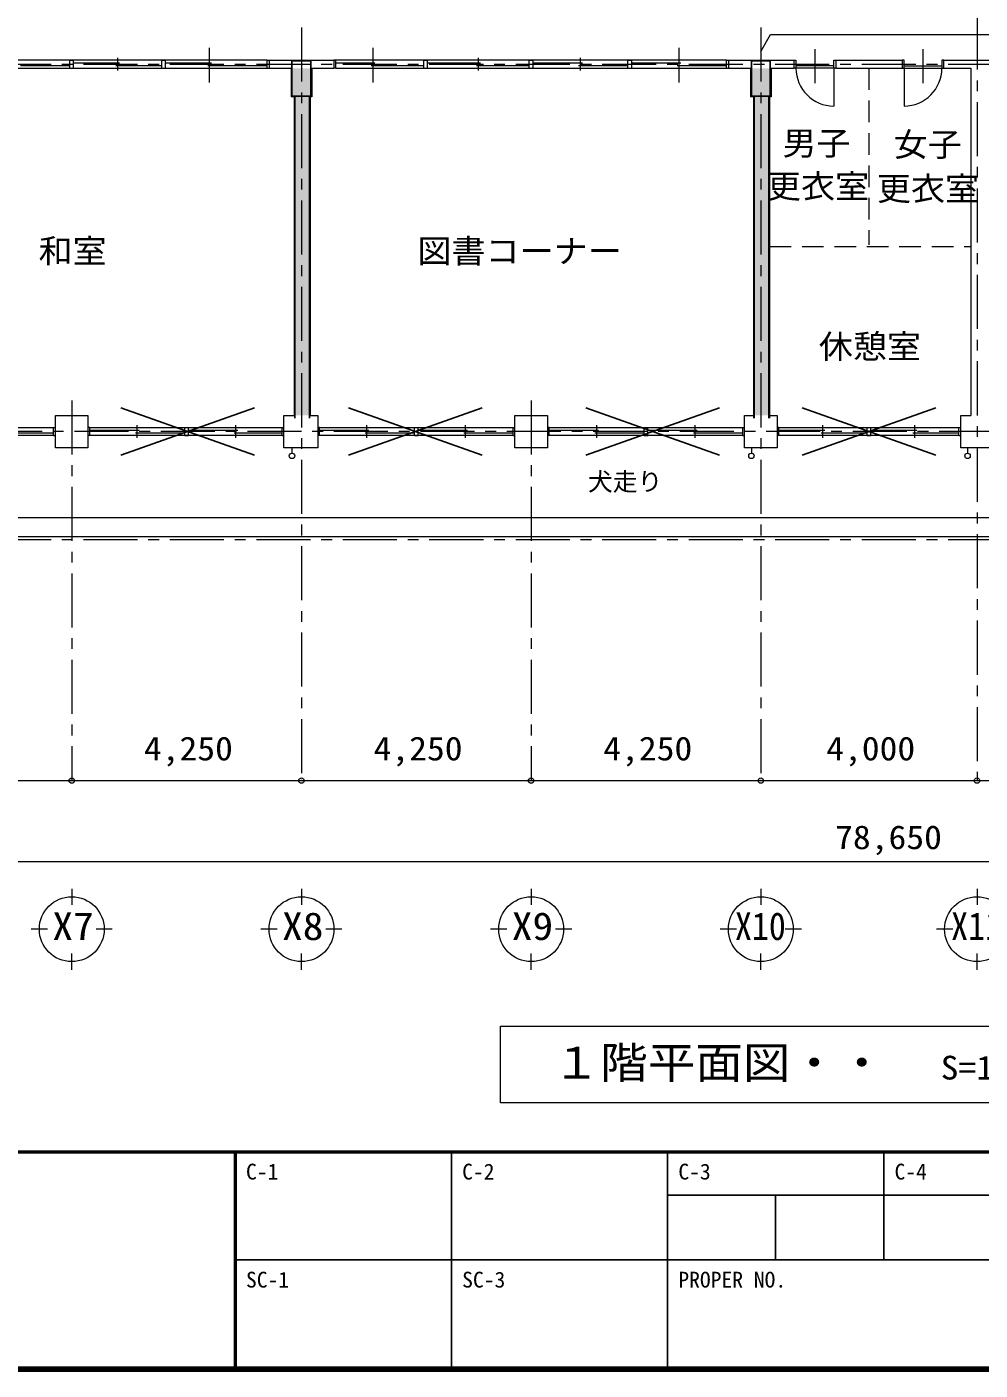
# Model space of a CAD drawing. Units: millimetres at full size, sheet at 1:200; details may follow other scales. Extents: x -55340 to 55340, y -38040 to 38040.
# Drawn here: x -20554 to -2916, y -38040 to -13176 of the extents above; entities that cross this region are included whole.
import ezdxf
from ezdxf.enums import TextEntityAlignment as Align

# ---------------------------------------------------------------- set-up
doc = ezdxf.new("R2010")
doc.units = ezdxf.units.MM
doc.header["$LTSCALE"] = 200
doc.header["$PDMODE"] = 32
doc.header["$PDSIZE"] = 100
doc.linetypes.add('CHAIN1', pattern=[8, 5, -1, 1, -1])
doc.linetypes.add('DASHED2', pattern=[3, 2, -1])
for name, color, linetype, lineweight in [('0-1_通り芯', 3, 'Continuous', 18), ('0-2_躯体', 3, 'Continuous', 18), ('0-4_仕上', 4, 'Continuous', 9), ('0-5_建具(ｻｯｼ)', 3, 'Continuous', 18), ('0-6_建具(内部)', 3, 'Continuous', 18), ('0-9_家具・設備', 4, 'Continuous', 9), ('0-A_寸法', 6, 'Continuous', 9), ('0-B_文字', 2, 'Continuous', 9), ('2-0_補助線', 2, 'Continuous', 25), ('3-B_文字', 2, 'Continuous', 18), ('F-0_F-0ﾚｲﾔ', 5, 'Continuous', 50)]:
    doc.layers.add(name, color=color, linetype=linetype, lineweight=lineweight)
doc.layers.add('3-D_予備', color=91, linetype='Continuous')
doc.layers.add('F-A_F-Aﾚｲﾔ', color=7, linetype='Continuous')
doc.styles.add('ＭＳ ゴシック', font='')
doc.styles.get('ＭＳ ゴシック').set_extended_font_data('MS Gothic')

msp = doc.modelspace()

# ---------------------------------------------------------------- linework, layer by layer
at = {"layer": '0-1_通り芯', "color": 4, "linetype": 'CHAIN1', "lineweight": 9}
for p, q in [((-2973.6, -11366.8), (-2973.6, -27128.1)), ((-15473.6, -13188.8), (-15473.6, -27128.1)), ((-6973.6, -13188.8), (-6973.6, -27128.1)), ((-48307.7, -13866.8), (33970.3, -13866.8)), ((-19723.6, -20091.5), (-19723.6, -27128.1)), ((-11223.6, -20091.5), (-11223.6, -27128.1)), ((13326.4, -20666.8), (-36273.6, -20666.8)), ((-48307.7, -22666.8), (40371.9, -22666.8))]:
    msp.add_line(p, q, dxfattribs=at)
at = {"layer": '0-1_通り芯'}
for p, q in [((-19723.6, -29128.1), (-19723.6, -29428.1)), ((-15473.6, -29128.1), (-15473.6, -29428.1)), ((-11223.6, -29128.1), (-11223.6, -29428.1)), ((-6973.6, -29128.1), (-6973.6, -29428.1)), ((-2973.6, -29128.1), (-2973.6, -29428.1)), ((-20173.6, -29878.1), (-20473.6, -29878.1)), ((-18973.6, -29878.1), (-19273.6, -29878.1)), ((-15923.6, -29878.1), (-16223.6, -29878.1)), ((-14723.6, -29878.1), (-15023.6, -29878.1)), ((-11673.6, -29878.1), (-11973.6, -29878.1)), ((-10473.6, -29878.1), (-10773.6, -29878.1)), ((-7423.6, -29878.1), (-7723.6, -29878.1)), ((-6223.6, -29878.1), (-6523.6, -29878.1)), ((-3423.6, -29878.1), (-3723.6, -29878.1)), ((-19723.6, -30628.1), (-19723.6, -30328.1)), ((-15473.6, -30628.1), (-15473.6, -30328.1)), ((-11223.6, -30628.1), (-11223.6, -30328.1)), ((-6973.6, -30628.1), (-6973.6, -30328.1)), ((-2973.6, -30628.1), (-2973.6, -30328.1))]:
    msp.add_line(p, q, dxfattribs=at)
for centre in [(-19723.6, -29878.1), (-15473.6, -29878.1), (-11223.6, -29878.1), (-6973.6, -29878.1), (-2973.6, -29878.1)]:
    msp.add_circle(centre, 600, dxfattribs=at)
at = {"layer": '0-2_躯体'}
for p, q in [((-16073.6, -13791.8), (-14873.6, -13791.8)), ((-14873.6, -13791.8), (-14873.6, -13941.8)), ((-7573.6, -13791.8), (-7573.6, -13941.8)), ((-7573.6, -13791.8), (-6358.6, -13791.8)), ((-6358.6, -13941.8), (-6358.6, -13791.8)), ((-5588.6, -13791.8), (-5588.6, -13941.8)), ((-5588.6, -13791.8), (-4358.6, -13791.8)), ((-4358.6, -13791.8), (-4358.6, -13941.8)), ((-3588.6, -13791.8), (-743.6, -13791.8)), ((-3588.6, -13941.8), (-3588.6, -13791.8)), ((-15663.6, -13941.8), (-15663.6, -14471.8)), ((-15283.6, -13941.8), (-14873.6, -13941.8)), ((-15283.6, -13941.8), (-15283.6, -14471.8)), ((-7573.6, -13941.8), (-7163.6, -13941.8)), ((-7163.6, -13941.8), (-7163.6, -14471.8)), ((-6783.6, -13941.8), (-6358.6, -13941.8)), ((-6783.6, -13941.8), (-6783.6, -14471.8)), ((-5588.6, -13941.8), (-4358.6, -13941.8)), ((-3588.6, -13941.8), (-3088.6, -13941.8)), ((-3088.6, -13941.8), (-3088.6, -20366.8)), ((-15611.3, -14471.8), (-15663.6, -14471.8)), ((-15611.3, -14471.8), (-15611.3, -20366.8)), ((-15283.6, -14471.8), (-15311.3, -14471.8)), ((-15311.3, -14471.8), (-15311.3, -20366.8)), ((-7111.3, -14471.8), (-7163.6, -14471.8)), ((-7111.3, -14471.8), (-7111.3, -20416.8)), ((-6811.3, -14471.8), (-6811.3, -20416.8)), ((-6783.6, -14471.8), (-6811.3, -14471.8)), ((-15311.3, -20366.8), (-15173.6, -20366.8)), ((-11523.6, -20366.8), (-10923.6, -20366.8)), ((-11523.6, -20966.8), (-11523.6, -20366.8)), ((-10923.6, -20366.8), (-10923.6, -20966.8)), ((-7273.6, -20366.8), (-7096.3, -20366.8)), ((-6826.3, -20366.8), (-6673.6, -20366.8)), ((-6673.6, -20366.8), (-6673.6, -20966.8)), ((-3273.6, -20366.8), (-3088.6, -20366.8)), ((-10923.6, -20966.8), (-11523.6, -20966.8))]:
    msp.add_line(p, q, dxfattribs=at)
for points in [[(-16073.6, -13791.8), (-16073.6, -13941.8), (-15663.6, -13941.8)], [(-15173.6, -20366.8), (-15173.6, -20966.8), (-15798.6, -20966.8)], [(-15798.6, -20966.8), (-15798.6, -20366.8), (-15611.3, -20366.8)], [(-6673.6, -20966.8), (-7273.6, -20966.8), (-7273.6, -20366.8)], [(-2673.6, -20966.8), (-3273.6, -20966.8), (-3273.6, -20366.8)]]:
    msp.add_lwpolyline(points, dxfattribs=at)
msp.add_lwpolyline([(-19423.6, -20966.8), (-20023.6, -20966.8), (-20023.6, -20366.8), (-19423.6, -20366.8)], close=True, dxfattribs=at)
at = {"layer": '0-4_仕上', "color": 7, "linetype": 'DASHED2', "lineweight": 18}
for p, q in [((-4973.6, -13941.8), (-4973.6, -17210)), ((-6811.3, -17240), (-3088.6, -17240))]:
    msp.add_line(p, q, dxfattribs=at)
at = {"layer": '0-4_仕上'}
for p, q in [((11726.4, -22266.8), (-44673.6, -22266.8)), ((11376.4, -22616.8), (-45023.6, -22616.8))]:
    msp.add_line(p, q, dxfattribs=at)
at = {"layer": '0-5_建具(ｻｯｼ)', "color": 4, "lineweight": 9}
for p, q in [((-16108.6, -13791.8), (-23338.6, -13791.8)), ((-7608.6, -13791.8), (-14838.5, -13791.8)), ((-23338.6, -13941.8), (-16108.6, -13941.8)), ((-14838.5, -13941.8), (-7608.6, -13941.8)), ((-23638.6, -20591.8), (-20058.6, -20591.8)), ((-19388.6, -20591.8), (-15833.6, -20591.8)), ((-15138.6, -20591.8), (-11558.6, -20591.8)), ((-10888.6, -20591.8), (-7308.6, -20591.8)), ((-6638.6, -20591.8), (-3308.6, -20591.8)), ((-20058.6, -20741.8), (-23638.6, -20741.8)), ((-15833.6, -20741.8), (-19388.6, -20741.8)), ((-11558.6, -20741.8), (-15138.6, -20741.8)), ((-7308.6, -20741.8), (-10888.6, -20741.8)), ((-3308.6, -20741.8), (-6638.6, -20741.8))]:
    msp.add_line(p, q, dxfattribs=at)
at = {"layer": '0-5_建具(ｻｯｼ)'}
for p, q in [((-20058.6, -20591.8), (-20023.6, -20591.8)), ((-20058.6, -20741.8), (-20058.6, -20591.8)), ((-19388.6, -20591.8), (-19423.6, -20591.8)), ((-19388.6, -20741.8), (-19388.6, -20591.8)), ((-18511.1, -20784.6), (-18511.1, -20548.9)), ((-17633.6, -20591.8), (-17563.6, -20591.8)), ((-17633.6, -20741.8), (-17633.6, -20591.8)), ((-16686.1, -20784.6), (-16686.1, -20548.9)), ((-15833.6, -20591.8), (-15798.6, -20591.8)), ((-15833.6, -20741.8), (-15833.6, -20591.8)), ((-15138.6, -20591.8), (-15173.6, -20591.8)), ((-15138.6, -20741.8), (-15138.6, -20591.8)), ((-14261.1, -20784.6), (-14261.1, -20548.9)), ((-13313.6, -20741.8), (-13313.6, -20591.8)), ((-12436.1, -20784.6), (-12436.1, -20548.9)), ((-10888.6, -20591.8), (-10923.6, -20591.8)), ((-10888.6, -20741.8), (-10888.6, -20591.8)), ((-10011.1, -20784.6), (-10011.1, -20548.9)), ((-9133.6, -20591.8), (-9063.6, -20591.8)), ((-9133.6, -20741.8), (-9133.6, -20591.8)), ((-8186.1, -20784.6), (-8186.1, -20548.9)), ((-6638.6, -20591.8), (-6673.6, -20591.8)), ((-6638.6, -20741.8), (-6638.6, -20591.8)), ((-5823.6, -20784.6), (-5823.6, -20548.9)), ((-5008.6, -20591.8), (-4938.6, -20591.8)), ((-5008.6, -20741.8), (-5008.6, -20591.8)), ((-4123.6, -20784.6), (-4123.6, -20548.9)), ((-3308.6, -20591.8), (-3273.6, -20591.8)), ((-3308.6, -20741.8), (-3308.6, -20591.8)), ((-20971.1, -20692.5), (-20058.6, -20692.5)), ((-20058.6, -20741.8), (-20023.6, -20741.8)), ((-19388.6, -20741.8), (-19423.6, -20741.8)), ((-19388.6, -20641.1), (-18476.1, -20641.1)), ((-18546.1, -20692.5), (-17633.6, -20692.5)), ((-17563.6, -20641.1), (-16651.1, -20641.1)), ((-16721.1, -20692.5), (-15833.6, -20692.5)), ((-15833.6, -20741.8), (-15798.6, -20741.8)), ((-15138.6, -20741.8), (-15173.6, -20741.8)), ((-15138.6, -20641.1), (-14226.1, -20641.1)), ((-14296.1, -20692.5), (-13383.6, -20692.5)), ((-13383.6, -20741.8), (-13313.6, -20741.8)), ((-13313.6, -20641.1), (-12401.1, -20641.1)), ((-12471.1, -20692.5), (-11558.6, -20692.5)), ((-11558.6, -20741.8), (-11523.6, -20741.8)), ((-10888.6, -20741.8), (-10923.6, -20741.8)), ((-10888.6, -20641.1), (-9976.1, -20641.1)), ((-10046.1, -20692.5), (-9133.6, -20692.5)), ((-9063.6, -20641.1), (-8151.1, -20641.1)), ((-8221.1, -20692.5), (-7308.6, -20692.5)), ((-7308.6, -20741.8), (-7273.6, -20741.8)), ((-6638.6, -20741.8), (-6673.6, -20741.8)), ((-6638.6, -20641.1), (-5788.6, -20641.1)), ((-5858.6, -20692.5), (-5008.6, -20692.5)), ((-4938.6, -20641.1), (-4088.6, -20641.1)), ((-4158.6, -20692.5), (-3308.6, -20692.5)), ((-3308.6, -20741.8), (-3273.6, -20741.8))]:
    msp.add_line(p, q, dxfattribs=at)
for points in [[(-17633.6, -20741.8), (-17563.6, -20741.8), (-17563.6, -20591.8)], [(-13383.6, -20741.8), (-13383.6, -20591.8), (-13313.6, -20591.8)], [(-11558.6, -20741.8), (-11558.6, -20591.8), (-11523.6, -20591.8)], [(-9133.6, -20741.8), (-9063.6, -20741.8), (-9063.6, -20591.8)], [(-7308.6, -20741.8), (-7308.6, -20591.8), (-7273.6, -20591.8)], [(-5008.6, -20741.8), (-4938.6, -20741.8), (-4938.6, -20591.8)]]:
    msp.add_lwpolyline(points, dxfattribs=at)
at = {"layer": '0-6_建具(内部)'}
for p, q in [((-17173.6, -14202.7), (-17173.6, -13562.2)), ((-14148.6, -14202.7), (-14148.6, -13562.2)), ((-8486.1, -14202.7), (-8486.1, -13562.2)), ((-20671.1, -13892.5), (-19758.6, -13892.5)), ((-19688.6, -13941.8), (-19688.6, -13791.8)), ((-19688.6, -13841.1), (-18838.6, -13841.1)), ((-18908.6, -13892.5), (-18058.6, -13892.5)), ((-18873.6, -13984.6), (-18873.6, -13748.9)), ((-17988.6, -13941.8), (-17988.6, -13791.8)), ((-17988.6, -13841.1), (-17138.6, -13841.1)), ((-17208.6, -13892.5), (-16108.6, -13892.5)), ((-14838.5, -13791.8), (-14873.6, -13791.8)), ((-14838.5, -13941.8), (-14838.5, -13791.8)), ((-14838.5, -13841.1), (-14113.6, -13841.1)), ((-14183.6, -13892.5), (-13208.6, -13892.5)), ((-13138.6, -13941.8), (-13138.6, -13791.8)), ((-13138.6, -13841.1), (-12163.6, -13841.1)), ((-12233.6, -13892.5), (-11258.6, -13892.5)), ((-12198.5, -13984.6), (-12198.5, -13748.9)), ((-11258.6, -13791.8), (-11188.6, -13791.8)), ((-11258.6, -13941.8), (-11258.6, -13791.8)), ((-11188.6, -13841.1), (-10276.1, -13841.1)), ((-10346.1, -13892.5), (-9433.6, -13892.5)), ((-10311.1, -13984.6), (-10311.1, -13748.9)), ((-9363.6, -13941.8), (-9363.6, -13791.8)), ((-9363.6, -13841.1), (-8451.1, -13841.1)), ((-8521.1, -13892.5), (-7608.6, -13892.5)), ((-6358.6, -13791.8), (-6323.6, -13791.8)), ((-6323.6, -13791.8), (-6323.6, -13941.8)), ((-5623.6, -13898.9), (-6323.6, -13898.9)), ((-5623.6, -13791.8), (-5588.6, -13791.8)), ((-5623.6, -13941.8), (-5623.6, -13791.8)), ((-5588.6, -13791.8), (-5588.6, -13941.8)), ((-4323.6, -13898.9), (-3623.6, -13898.9)), ((-19758.6, -13941.8), (-19688.6, -13941.8)), ((-18058.6, -13941.8), (-17988.6, -13941.8)), ((-16108.6, -13941.8), (-16073.6, -13941.8)), ((-14838.5, -13941.8), (-14873.6, -13941.8)), ((-13208.6, -13941.8), (-13138.6, -13941.8)), ((-9433.6, -13941.8), (-9363.6, -13941.8)), ((-7608.6, -13941.8), (-7573.6, -13941.8)), ((-5588.6, -13941.8), (-6358.6, -13941.8)), ((-4358.6, -13941.8), (-3588.6, -13941.8))]:
    msp.add_line(p, q, dxfattribs=at)
at = {"layer": '0-6_建具(内部)', "color": 4, "lineweight": 9}
for p, q in [((-5973.6, -13589.7), (-5973.6, -14218.2)), ((-3973.6, -13589.7), (-3973.6, -14218.2)), ((-5623.6, -13941.8), (-5623.6, -14641.8)), ((-4323.6, -13941.8), (-4323.6, -14641.8))]:
    msp.add_line(p, q, dxfattribs=at)
at = {"layer": '0-6_建具(内部)'}
for points in [[(-19758.6, -13941.8), (-19758.6, -13791.8), (-19688.6, -13791.8)], [(-18058.6, -13941.8), (-18058.6, -13791.8), (-17988.6, -13791.8)], [(-16108.6, -13941.8), (-16108.6, -13791.8), (-16073.6, -13791.8)], [(-13208.6, -13941.8), (-13208.6, -13791.8), (-13138.6, -13791.8)], [(-11258.6, -13941.8), (-11188.6, -13941.8), (-11188.6, -13791.8)], [(-9433.6, -13941.8), (-9433.6, -13791.8), (-9363.6, -13791.8)], [(-7608.6, -13941.8), (-7608.6, -13791.8), (-7573.6, -13791.8)], [(-4323.6, -13941.8), (-4323.6, -13791.8), (-4358.6, -13791.8)], [(-3588.6, -13791.8), (-3623.6, -13791.8), (-3623.6, -13941.8)]]:
    msp.add_lwpolyline(points, dxfattribs=at)
at = {"layer": '0-6_建具(内部)', "color": 4, "lineweight": 9}
for centre, start, end in [((-5623.6, -13941.8), 180, 270), ((-4323.6, -13941.8), 270, 0)]:
    msp.add_arc(centre, 700, start, end, dxfattribs=at)
at = {"layer": '0-9_家具・設備', "color": 7, "lineweight": 18}
for p, q in [((-15648.6, -20966.8), (-15648.6, -21066.8)), ((-7148.6, -20966.8), (-7148.6, -21066.8)), ((-3148.6, -20966.8), (-3148.6, -21066.8))]:
    msp.add_line(p, q, dxfattribs=at)
for centre in [(-15648.6, -21116.8), (-7148.6, -21116.8), (-3148.6, -21116.8)]:
    msp.add_circle(centre, 50, dxfattribs=at)
at = {"layer": '0-A_寸法', "color": 4}
msp.add_line((-43973.6, -28628.1), (34676.4, -28628.1), dxfattribs=at)
msp.add_lwpolyline([(-23973.6, -27128.1), (-19723.6, -27128.1), (-15473.6, -27128.1), (-11223.6, -27128.1), (-6973.6, -27128.1), (-2973.6, -27128.1), (1026.4, -27128.1), (5026.4, -27128.1), (9026.4, -27128.1)], dxfattribs=at)
at = {"layer": '0-A_寸法'}
for p in [(-19723.6, -27128.1), (-15473.6, -27128.1), (-11223.6, -27128.1), (-6973.6, -27128.1), (-2973.6, -27128.1)]:
    msp.add_point(p, dxfattribs=at)
at = {"layer": '0-B_文字', "color": 4}
msp.add_lwpolyline([(-11793, -31671.5), (-171.1, -31671.5), (-171.1, -33090.1), (-11793, -33090.1)], close=True, dxfattribs=at)
at = {"layer": '2-0_補助線'}
for p, q in [((-15298.6, -13806.8), (-15298.6, -14456.8)), ((-6798.6, -13806.8), (-6798.6, -14456.8)), ((-15298.6, -14456.8), (-15648.6, -14456.8)), ((-15596.3, -14456.8), (-15596.3, -20416.8)), ((-15326.3, -14456.8), (-15326.3, -20416.8)), ((-6798.6, -14456.8), (-7148.6, -14456.8)), ((-7096.3, -14456.8), (-7096.3, -20416.8)), ((-6826.3, -14456.8), (-6826.3, -20416.8)), ((-16343.8, -21106.2), (-18817.5, -20227.4)), ((-18817.5, -21106.2), (-16343.8, -20227.4)), ((-14603.3, -21106.2), (-12129.6, -20227.4)), ((-12129.6, -21106.2), (-14603.3, -20227.4)), ((-10210.4, -21106.2), (-7736.7, -20227.4)), ((-7736.7, -21106.2), (-10210.4, -20227.4)), ((-3736.7, -21106.2), (-6210.4, -20227.4)), ((-6210.4, -21106.2), (-3736.7, -20227.4))]:
    msp.add_line(p, q, dxfattribs=at)
for points in [[(-15298.6, -13806.8), (-15648.6, -13806.8), (-15648.6, -14456.8)], [(-6798.6, -13806.8), (-7148.6, -13806.8), (-7148.6, -14456.8)]]:
    msp.add_lwpolyline(points, dxfattribs=at)
at = {"layer": '3-B_文字', "color": 4, "lineweight": 9}
for p, q in [((-6973.6, -13632.6), (-6792.6, -13319.1)), ((-6792.6, -13319.1), (12545.5, -13319.1))]:
    msp.add_line(p, q, dxfattribs=at)
at = {"layer": '3-D_予備'}
for points in [[(-15283.6, -14471.8), (-15283.6, -13941.8), (-15663.6, -13941.8)], [(-15283.6, -14471.8), (-15663.6, -13941.8), (-15663.6, -14471.8)], [(-6783.6, -14471.8), (-6783.6, -13941.8), (-7163.6, -13941.8)], [(-6783.6, -14471.8), (-7163.6, -13941.8), (-7163.6, -14471.8)], [(-15611.3, -20366.8), (-15311.3, -20366.8), (-15311.3, -14471.8)], [(-15611.3, -14471.8), (-15611.3, -20366.8), (-15311.3, -14471.8)], [(-7111.3, -20366.8), (-6811.3, -20366.8), (-6811.3, -14471.8)], [(-7111.3, -14471.8), (-7111.3, -20366.8), (-6811.3, -14471.8)]]:
    msp.add_solid(points, dxfattribs=at)
at = {"layer": 'F-0_F-0ﾚｲﾔ'}
for p, q in [((-55300, -34000), (55300, -34000)), ((-16700, -34000), (-16700, -38000)), ((-55340, -38040), (55340, -38040)), ((-55300, -38000), (55300, -38000))]:
    msp.add_line(p, q, dxfattribs=at)
at = {"layer": 'F-0_F-0ﾚｲﾔ', "color": 2, "lineweight": 25}
for p, q in [((-12700, -34000), (-12700, -38000)), ((-8700, -34000), (-8700, -38000)), ((-4700, -34000), (-4700, -36000)), ((-8700, -34800), (3300, -34800)), ((-6700, -34800), (-6700, -36000)), ((-16700, -36000), (33300, -36000))]:
    msp.add_line(p, q, dxfattribs=at)

# ---------------------------------------------------------------- texts
at = {"layer": '0-1_通り芯', "color": 2, "style": 'ＭＳ ゴシック'}
for s, width, p in [('X7', 1.1, (-20083.3, -30232.3)), ('X8', 1.1, (-15833.3, -30232.3)), ('X9', 1.1, (-11583.3, -30232.3)), ('X10', 0.9, (-7453.3, -30232.3)), ('X11', 0.9, (-3453.3, -30232.3))]:
    msp.add_text(s, height=513.2, dxfattribs=dict(at, width=width)).set_placement(p, align=Align.BOTTOM_LEFT)
at = {"layer": '0-A_寸法', "color": 2, "style": 'ＭＳ ゴシック', "width": 1.1}
for s, p in [('4,250', (-18388.6, -26885.3)), ('4,250', (-14138.6, -26885.3)), ('4,250', (-9888.6, -26885.3)), ('4,000', (-5763.6, -26885.3)), ('78,650', (-5598.6, -28528))]:
    msp.add_text(s, height=439.9, dxfattribs=at).set_placement(p, align=Align.BOTTOM_LEFT)
at = {"layer": '0-B_文字', "style": 'ＭＳ ゴシック'}
for s, width, p in [('男子', 1.05, (-6572.6, -15682)), ('女子', 1.05, (-4515.6, -15704.1)), ('更衣室', 1.05, (-6860.2, -16478.3)), ('更衣室', 1.05, (-4825.3, -16522.5)), ('和室', 1.05, (-20337.3, -17677.3)), ('図書コーナー', 1.05, (-13326.8, -17677.3)), ('休憩室', 1.05, (-5900.2, -19444.1)), ('S=1/200', 1.1, (-3645.3, -32792.8))]:
    msp.add_text(s, height=439.9, dxfattribs=dict(at, width=width)).set_placement(p, align=Align.BOTTOM_LEFT)
msp.add_text('犬走り', height=337.2, dxfattribs=at).set_placement((-10174.3, -21863), align=Align.BOTTOM_LEFT)
at = {"layer": '0-B_文字', "color": 6, "style": 'ＭＳ ゴシック', "width": 1.1}
msp.add_text('１階平面図・・', height=586.5, dxfattribs=at).set_placement((-10826.3, -32818.1), align=Align.BOTTOM_LEFT)
at = {"layer": 'F-A_F-Aﾚｲﾔ', "style": 'ＭＳ ゴシック'}
for s, p in [('C-1', (-16500, -34600)), ('C-2', (-12500, -34600)), ('C-3', (-8500, -34600)), ('C-4', (-4500, -34600)), ('SC-1', (-16500, -36600)), ('SC-3', (-12500, -36600)), ('PROPER NO.', (-8500, -36600))]:
    msp.add_text(s, height=293.3, dxfattribs=at).set_placement(p, align=Align.BOTTOM_LEFT)

doc.saveas('drawing.dxf')
